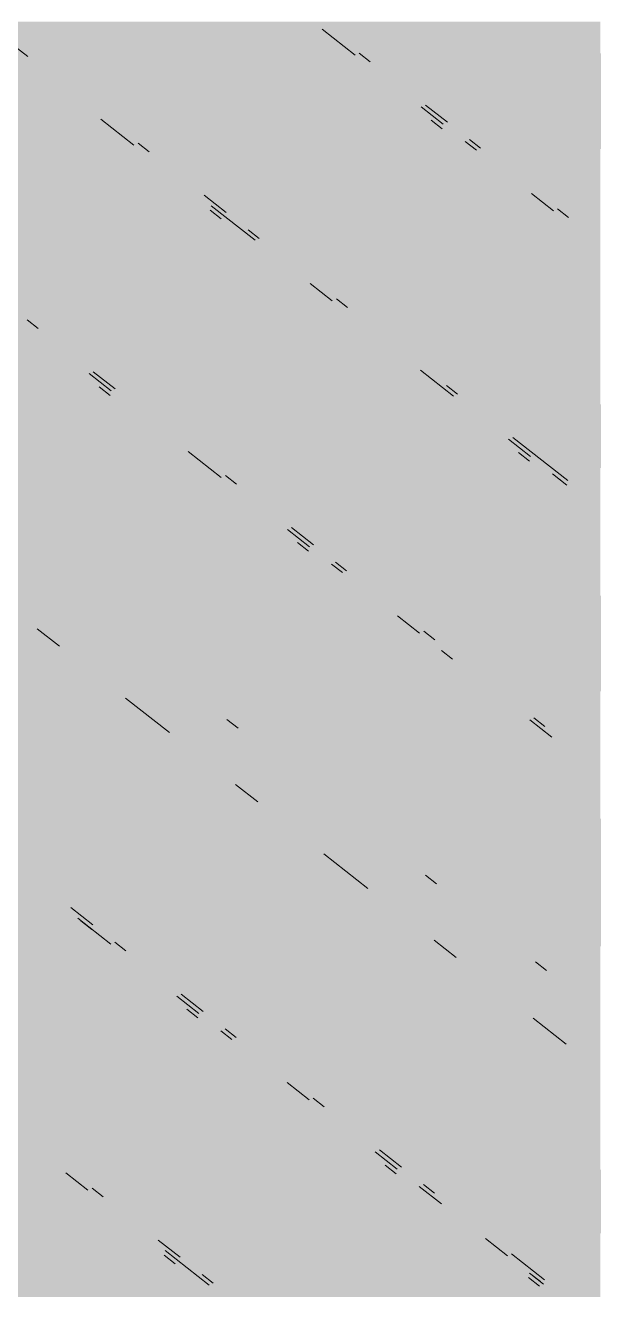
# Model space of a CAD drawing. Header units: millimetres. Extents: x 5 to 1315, y 5 to 292.
# Drawn here: x 1204.844 to 1206.563, y 84.463 to 88.291 of the extents above; entities that cross this region are included whole.
import ezdxf

# ---------------------------------------------------------------- set-up
doc = ezdxf.new("R2010")
doc.units = ezdxf.units.MM
doc.layers.add('EXISTING', color=7, linetype='Continuous')
doc.layers.add('IMAGES', color=7, linetype='Continuous')

# ---------------------------------------------------------------- blocks, each defined once
blk = doc.blocks.new('SHEET_03')
at = {"layer": 'EXISTING', "color": 250, "lineweight": 9}
for p, q in [((304.8519, 88.1961), (304.7852, 88.2484)), ((305.7417, 88.2794), (305.8417, 88.201)), ((305.8875, 88.1807), (305.8542, 88.2068)), ((306.0417, 88.044), (306.1083, 87.9917)), ((306.1208, 87.9976), (306.0541, 88.0499)), ((305.0727, 88.0072), (305.1727, 87.9287)), ((306.1053, 87.978), (306.0719, 88.0042)), ((306.175, 87.9394), (306.2083, 87.9132)), ((306.2208, 87.9191), (306.1875, 87.9452)), ((305.2185, 87.9084), (305.1852, 87.9345)), ((306.3749, 87.7824), (306.4416, 87.7301)), ((305.4518, 87.7253), (305.3851, 87.7776)), ((305.406, 87.7456), (305.5393, 87.6409)), ((305.4362, 87.7057), (305.4029, 87.7319)), ((306.4874, 87.7098), (306.4541, 87.736)), ((305.5517, 87.6468), (305.5184, 87.673)), ((305.7059, 87.5101), (305.7725, 87.4578)), ((305.8184, 87.4375), (305.785, 87.4637)), ((304.8827, 87.3745), (304.8494, 87.4007)), ((306.0392, 87.2485), (306.1391, 87.1701)), ((305.0369, 87.2378), (305.1035, 87.1855)), ((305.116, 87.1914), (305.0493, 87.2437)), ((305.1004, 87.1718), (305.0671, 87.198)), ((306.1516, 87.1759), (306.1183, 87.2021)), ((306.3058, 87.0393), (306.3724, 86.987)), ((306.4849, 86.9143), (306.3183, 87.0451)), ((305.3368, 87.0024), (305.4368, 86.9239)), ((306.3694, 86.9733), (306.336, 86.9994)), ((305.4826, 86.9036), (305.4493, 86.9298)), ((306.4391, 86.9346), (306.4724, 86.9085)), ((306.4818, 86.9007), (306.4485, 86.9268)), ((305.6367, 86.767), (305.7034, 86.7147)), ((305.7159, 86.7205), (305.6492, 86.7728)), ((305.7003, 86.701), (305.667, 86.7271)), ((305.77, 86.6623), (305.8034, 86.6362)), ((305.8159, 86.6421), (305.7825, 86.6682)), ((305.97, 86.5054), (306.0367, 86.4531)), ((304.8805, 86.4664), (304.9472, 86.4141)), ((306.0825, 86.4328), (306.0491, 86.4589)), ((306.1033, 86.4008), (306.1366, 86.3746)), ((305.1471, 86.2571), (305.2804, 86.1525)), ((305.4876, 86.1662), (305.4542, 86.1923)), ((306.3699, 86.1915), (306.4366, 86.1392)), ((306.4157, 86.1712), (306.3824, 86.1974)), ((305.4804, 85.9956), (305.547, 85.9432)), ((305.747, 85.7863), (305.8803, 85.6816)), ((306.0874, 85.6953), (306.0541, 85.7214)), ((305.0485, 85.5711), (304.9819, 85.6235)), ((305.0027, 85.5914), (305.1027, 85.513)), ((305.0455, 85.5575), (305.0122, 85.5836)), ((306.0803, 85.5247), (306.1469, 85.4724)), ((305.1485, 85.4927), (305.1152, 85.5188)), ((306.4207, 85.4337), (306.3874, 85.4599)), ((305.3027, 85.356), (305.3693, 85.3037)), ((305.3818, 85.3096), (305.3152, 85.3619)), ((305.3663, 85.29), (305.3329, 85.3162)), ((305.4818, 85.2311), (305.4485, 85.2572)), ((306.3802, 85.2893), (306.4802, 85.2108)), ((305.436, 85.2514), (305.4693, 85.2252)), ((305.6359, 85.0944), (305.7026, 85.0421)), ((305.7484, 85.0218), (305.7151, 85.048)), ((305.9025, 84.8851), (305.9692, 84.8328)), ((305.9817, 84.8387), (305.915, 84.891)), ((305.9661, 84.8191), (305.9328, 84.8453)), ((304.9669, 84.8221), (305.0336, 84.7698)), ((305.0794, 84.7495), (305.046, 84.7757)), ((306.0359, 84.7805), (306.1025, 84.7282)), ((306.0817, 84.7602), (306.0483, 84.7864)), ((305.3127, 84.5664), (305.246, 84.6187)), ((306.2358, 84.6236), (306.3025, 84.5712)), ((305.2971, 84.5469), (305.2638, 84.573)), ((305.2668, 84.5867), (305.4001, 84.4821)), ((306.4149, 84.4986), (306.315, 84.5771)), ((305.4126, 84.4879), (305.3793, 84.5141)), ((306.3994, 84.4791), (306.3661, 84.5052)), ((306.3691, 84.5189), (306.4024, 84.4928)), ((306.4119, 84.4849), (306.3785, 84.5111))]:
    blk.add_line(p, q, dxfattribs=at)
at = {"layer": 'IMAGES', "color": 7}
for points in [[(304.6564, 88.2057), (304.8491, 88.2057), (304.6564, 88.3021), (304.8491, 88.3021)], [(304.8491, 88.2057), (304.9455, 88.2057), (304.8491, 88.3021), (304.9455, 88.3021)], [(304.9455, 88.2057), (305.0418, 88.2057), (304.9455, 88.3021), (305.0418, 88.3021)], [(305.0418, 88.2057), (305.3309, 88.2057), (305.0418, 88.3021), (305.3309, 88.3021)], [(305.3309, 88.2057), (305.4273, 88.2057), (305.3309, 88.3021), (305.4273, 88.3021)], [(305.4273, 88.2057), (305.5236, 88.2057), (305.4273, 88.3021), (305.5236, 88.3021)], [(305.5236, 88.2057), (305.62, 88.2057), (305.5236, 88.3021), (305.62, 88.3021)], [(305.62, 88.2057), (305.7164, 88.2057), (305.62, 88.3021), (305.7164, 88.3021)], [(305.7164, 88.2057), (305.8127, 88.2057), (305.7164, 88.3021), (305.8127, 88.3021)], [(305.8127, 88.2057), (305.9091, 88.2057), (305.8127, 88.3021), (305.9091, 88.3021)], [(305.9091, 88.2057), (306.0055, 88.2057), (305.9091, 88.3021), (306.0055, 88.3021)], [(306.0055, 88.2057), (306.5836, 88.2057), (306.0055, 88.3021), (306.5836, 88.3021)], [(304.7527, 88.1093), (304.9455, 88.1093), (304.7527, 88.2057), (304.9455, 88.2057)], [(304.9455, 88.1093), (305.0418, 88.1093), (304.9455, 88.2057), (305.0418, 88.2057)], [(305.0418, 88.1093), (305.1382, 88.1093), (305.0418, 88.2057), (305.1382, 88.2057)], [(305.1382, 88.1093), (305.4273, 88.1093), (305.1382, 88.2057), (305.4273, 88.2057)], [(305.4273, 88.1093), (305.5236, 88.1093), (305.4273, 88.2057), (305.5236, 88.2057)], [(305.5236, 88.1093), (305.62, 88.1093), (305.5236, 88.2057), (305.62, 88.2057)], [(305.62, 88.1093), (305.7164, 88.1093), (305.62, 88.2057), (305.7164, 88.2057)], [(305.7164, 88.1093), (305.8127, 88.1093), (305.7164, 88.2057), (305.8127, 88.2057)], [(305.8127, 88.1093), (305.9091, 88.1093), (305.8127, 88.2057), (305.9091, 88.2057)], [(305.9091, 88.1093), (306.0055, 88.1093), (305.9091, 88.2057), (306.0055, 88.2057)], [(306.0055, 88.1093), (306.1018, 88.1093), (306.0055, 88.2057), (306.1018, 88.2057)], [(306.1018, 88.1093), (306.1982, 88.1093), (306.1018, 88.2057), (306.1982, 88.2057)], [(306.1982, 88.1093), (306.68, 88.1093), (306.1982, 88.2057), (306.68, 88.2057)], [(304.7527, 88.0129), (304.8491, 88.0129), (304.7527, 88.1093), (304.8491, 88.1093)], [(304.8491, 88.0129), (304.9455, 88.0129), (304.8491, 88.1093), (304.9455, 88.1093)], [(304.9455, 88.0129), (305.0418, 88.0129), (304.9455, 88.1093), (305.0418, 88.1093)], [(305.0418, 88.0129), (305.1382, 88.0129), (305.0418, 88.1093), (305.1382, 88.1093)], [(305.1382, 88.0129), (305.2345, 88.0129), (305.1382, 88.1093), (305.2345, 88.1093)], [(305.2345, 88.0129), (305.5236, 88.0129), (305.2345, 88.1093), (305.5236, 88.1093)], [(305.5236, 88.0129), (305.62, 88.0129), (305.5236, 88.1093), (305.62, 88.1093)], [(305.62, 88.0129), (305.7164, 88.0129), (305.62, 88.1093), (305.7164, 88.1093)], [(305.7164, 88.0129), (305.9091, 88.0129), (305.7164, 88.1093), (305.9091, 88.1093)], [(305.9091, 87.9165), (306.0055, 87.9165), (305.9091, 88.1093), (306.0055, 88.1093)], [(306.0055, 88.0129), (306.1018, 88.0129), (306.0055, 88.1093), (306.1018, 88.1093)], [(306.1018, 88.0129), (306.1982, 88.0129), (306.1018, 88.1093), (306.1982, 88.1093)], [(306.1982, 88.0129), (306.2945, 88.0129), (306.1982, 88.1093), (306.2945, 88.1093)], [(306.2945, 88.0129), (306.7764, 88.0129), (306.2945, 88.1093), (306.7764, 88.1093)], [(304.3673, 87.9165), (304.9455, 87.9165), (304.3673, 88.0129), (304.9455, 88.0129)], [(304.9455, 87.9165), (305.0418, 87.9165), (304.9455, 88.0129), (305.0418, 88.0129)], [(305.0418, 87.9165), (305.2345, 87.9165), (305.0418, 88.0129), (305.2345, 88.0129)], [(305.2345, 87.9165), (305.3309, 87.9165), (305.2345, 88.0129), (305.3309, 88.0129)], [(305.3309, 87.9165), (305.62, 87.9165), (305.3309, 88.0129), (305.62, 88.0129)], [(305.62, 87.9165), (305.8127, 87.9165), (305.62, 88.0129), (305.8127, 88.0129)], [(305.8127, 87.9165), (305.9091, 87.9165), (305.8127, 88.0129), (305.9091, 88.0129)], [(306.0055, 87.9165), (306.1018, 87.9165), (306.0055, 88.0129), (306.1018, 88.0129)], [(306.1018, 87.9165), (306.1982, 87.9165), (306.1018, 88.0129), (306.1982, 88.0129)], [(306.1982, 87.9165), (306.2945, 87.9165), (306.1982, 88.0129), (306.2945, 88.0129)], [(306.2945, 87.9165), (306.3909, 87.9165), (306.2945, 88.0129), (306.3909, 88.0129)], [(306.3909, 87.9165), (306.4873, 87.9165), (306.3909, 88.0129), (306.4873, 88.0129)], [(306.4873, 87.9165), (306.8727, 87.9165), (306.4873, 88.0129), (306.8727, 88.0129)], [(304.4636, 87.8201), (304.9455, 87.8201), (304.4636, 87.9165), (304.9455, 87.9165)], [(304.9455, 87.8201), (305.0418, 87.8201), (304.9455, 87.9165), (305.0418, 87.9165)], [(305.0418, 87.8201), (305.1382, 87.8201), (305.0418, 87.9165), (305.1382, 87.9165)], [(305.1382, 87.8201), (305.3309, 87.8201), (305.1382, 87.9165), (305.3309, 87.9165)], [(305.3309, 87.8201), (305.4273, 87.8201), (305.3309, 87.9165), (305.4273, 87.9165)], [(305.4273, 87.8201), (305.5236, 87.8201), (305.4273, 87.9165), (305.5236, 87.9165)], [(305.5236, 87.8201), (305.8127, 87.8201), (305.5236, 87.9165), (305.8127, 87.9165)], [(305.8127, 87.8201), (305.9091, 87.8201), (305.8127, 87.9165), (305.9091, 87.9165)], [(305.9091, 87.8201), (306.0055, 87.8201), (305.9091, 87.9165), (306.0055, 87.9165)], [(306.0055, 87.8201), (306.1018, 87.8201), (306.0055, 87.9165), (306.1018, 87.9165)], [(306.1018, 87.8201), (306.1982, 87.8201), (306.1018, 87.9165), (306.1982, 87.9165)], [(306.1982, 87.8201), (306.2945, 87.8201), (306.1982, 87.9165), (306.2945, 87.9165)], [(306.2945, 87.8201), (306.3909, 87.8201), (306.2945, 87.9165), (306.3909, 87.9165)], [(306.3909, 87.8201), (306.4873, 87.8201), (306.3909, 87.9165), (306.4873, 87.9165)], [(306.4873, 87.8201), (306.5836, 87.8201), (306.4873, 87.9165), (306.5836, 87.9165)], [(304.6564, 87.7237), (305.1382, 87.7237), (304.6564, 87.8201), (305.1382, 87.8201)], [(305.1382, 87.7237), (305.2345, 87.7237), (305.1382, 87.8201), (305.2345, 87.8201)], [(305.2345, 87.7237), (305.3309, 87.7237), (305.2345, 87.8201), (305.3309, 87.8201)], [(305.3309, 87.7237), (305.4273, 87.7237), (305.3309, 87.8201), (305.4273, 87.8201)], [(305.4273, 87.7237), (305.5236, 87.7237), (305.4273, 87.8201), (305.5236, 87.8201)], [(305.5236, 87.7237), (305.62, 87.7237), (305.5236, 87.8201), (305.62, 87.8201)], [(305.62, 87.7237), (305.9091, 87.7237), (305.62, 87.8201), (305.9091, 87.8201)], [(305.9091, 87.7237), (306.0055, 87.7237), (305.9091, 87.8201), (306.0055, 87.8201)], [(306.0055, 87.7237), (306.1018, 87.7237), (306.0055, 87.8201), (306.1018, 87.8201)], [(306.1018, 87.7237), (306.1982, 87.7237), (306.1018, 87.8201), (306.1982, 87.8201)], [(306.1982, 87.7237), (306.2945, 87.7237), (306.1982, 87.8201), (306.2945, 87.8201)], [(306.2945, 87.6273), (306.3909, 87.6273), (306.2945, 87.8201), (306.3909, 87.8201)], [(306.3909, 87.7237), (306.4873, 87.7237), (306.3909, 87.8201), (306.4873, 87.8201)], [(306.4873, 87.7237), (306.5836, 87.7237), (306.4873, 87.8201), (306.5836, 87.8201)], [(304.6564, 87.6273), (305.2345, 87.6273), (304.6564, 87.7237), (305.2345, 87.7237)], [(305.2345, 87.6273), (305.3309, 87.6273), (305.2345, 87.7237), (305.3309, 87.7237)], [(305.3309, 87.6273), (305.4273, 87.6273), (305.3309, 87.7237), (305.4273, 87.7237)], [(305.4273, 87.6273), (305.62, 87.6273), (305.4273, 87.7237), (305.62, 87.7237)], [(305.62, 87.6273), (305.7164, 87.6273), (305.62, 87.7237), (305.7164, 87.7237)], [(305.7164, 87.6273), (306.0055, 87.6273), (305.7164, 87.7237), (306.0055, 87.7237)], [(306.0055, 87.6273), (306.1982, 87.6273), (306.0055, 87.7237), (306.1982, 87.7237)], [(306.1982, 87.6273), (306.2945, 87.6273), (306.1982, 87.7237), (306.2945, 87.7237)], [(306.3909, 87.6273), (306.4873, 87.6273), (306.3909, 87.7237), (306.4873, 87.7237)], [(306.4873, 87.6273), (306.5836, 87.6273), (306.4873, 87.7237), (306.5836, 87.7237)], [(304.7527, 87.5309), (304.8491, 87.5309), (304.7527, 87.6273), (304.8491, 87.6273)], [(304.8491, 87.5309), (305.3309, 87.5309), (304.8491, 87.6273), (305.3309, 87.6273)], [(305.3309, 87.5309), (305.4273, 87.5309), (305.3309, 87.6273), (305.4273, 87.6273)], [(305.4273, 87.5309), (305.5236, 87.5309), (305.4273, 87.6273), (305.5236, 87.6273)], [(305.5236, 87.5309), (305.62, 87.5309), (305.5236, 87.6273), (305.62, 87.6273)], [(305.62, 87.4345), (305.7164, 87.4345), (305.62, 87.6273), (305.7164, 87.6273)], [(305.7164, 87.5309), (305.8127, 87.5309), (305.7164, 87.6273), (305.8127, 87.6273)], [(305.8127, 87.5309), (305.9091, 87.5309), (305.8127, 87.6273), (305.9091, 87.6273)], [(305.9091, 87.5309), (306.1982, 87.5309), (305.9091, 87.6273), (306.1982, 87.6273)], [(306.1982, 87.5309), (306.2945, 87.5309), (306.1982, 87.6273), (306.2945, 87.6273)], [(306.2945, 87.5309), (306.3909, 87.5309), (306.2945, 87.6273), (306.3909, 87.6273)], [(306.3909, 87.5309), (306.5836, 87.5309), (306.3909, 87.6273), (306.5836, 87.6273)], [(304.7527, 87.4345), (304.8491, 87.4345), (304.7527, 87.5309), (304.8491, 87.5309)], [(304.8491, 87.4345), (305.4273, 87.4345), (304.8491, 87.5309), (305.4273, 87.5309)], [(305.4273, 87.4345), (305.5236, 87.4345), (305.4273, 87.5309), (305.5236, 87.5309)], [(305.5236, 87.4345), (305.62, 87.4345), (305.5236, 87.5309), (305.62, 87.5309)], [(305.7164, 87.4345), (305.8127, 87.4345), (305.7164, 87.5309), (305.8127, 87.5309)], [(305.8127, 87.4345), (305.9091, 87.4345), (305.8127, 87.5309), (305.9091, 87.5309)], [(305.9091, 87.4345), (306.0055, 87.4345), (305.9091, 87.5309), (306.0055, 87.5309)], [(306.0055, 87.4345), (306.2945, 87.4345), (306.0055, 87.5309), (306.2945, 87.5309)], [(306.2945, 87.4345), (306.4873, 87.4345), (306.2945, 87.5309), (306.4873, 87.5309)], [(306.4873, 87.4345), (306.5836, 87.4345), (306.4873, 87.5309), (306.5836, 87.5309)], [(304.7527, 87.3381), (304.9455, 87.3381), (304.7527, 87.4345), (304.9455, 87.4345)], [(304.9455, 87.3381), (305.0418, 87.3381), (304.9455, 87.4345), (305.0418, 87.4345)], [(305.0418, 87.3381), (305.62, 87.3381), (305.0418, 87.4345), (305.62, 87.4345)], [(305.62, 87.3381), (305.7164, 87.3381), (305.62, 87.4345), (305.7164, 87.4345)], [(305.7164, 87.3381), (305.8127, 87.3381), (305.7164, 87.4345), (305.8127, 87.4345)], [(305.8127, 87.3381), (305.9091, 87.3381), (305.8127, 87.4345), (305.9091, 87.4345)], [(305.9091, 87.3381), (306.0055, 87.3381), (305.9091, 87.4345), (306.0055, 87.4345)], [(306.0055, 87.3381), (306.1018, 87.3381), (306.0055, 87.4345), (306.1018, 87.4345)], [(306.1018, 87.3381), (306.3909, 87.3381), (306.1018, 87.4345), (306.3909, 87.4345)], [(306.3909, 87.3381), (306.4873, 87.3381), (306.3909, 87.4345), (306.4873, 87.4345)], [(306.4873, 87.3381), (306.5836, 87.3381), (306.4873, 87.4345), (306.5836, 87.4345)], [(304.2709, 87.2417), (304.8491, 87.2417), (304.2709, 87.3381), (304.8491, 87.3381)], [(304.8491, 87.2417), (304.9455, 87.2417), (304.8491, 87.3381), (304.9455, 87.3381)], [(304.9455, 87.2417), (305.1382, 87.2417), (304.9455, 87.3381), (305.1382, 87.3381)], [(305.1382, 87.2417), (305.2345, 87.2417), (305.1382, 87.3381), (305.2345, 87.3381)], [(305.2345, 87.2417), (305.7164, 87.2417), (305.2345, 87.3381), (305.7164, 87.3381)], [(305.7164, 87.2417), (305.8127, 87.2417), (305.7164, 87.3381), (305.8127, 87.3381)], [(305.8127, 87.2417), (305.9091, 87.2417), (305.8127, 87.3381), (305.9091, 87.3381)], [(305.9091, 87.2417), (306.0055, 87.2417), (305.9091, 87.3381), (306.0055, 87.3381)], [(306.0055, 87.2417), (306.1018, 87.2417), (306.0055, 87.3381), (306.1018, 87.3381)], [(306.1018, 87.2417), (306.1982, 87.2417), (306.1018, 87.3381), (306.1982, 87.3381)], [(306.1982, 87.2417), (306.4873, 87.2417), (306.1982, 87.3381), (306.4873, 87.3381)], [(306.4873, 87.2417), (306.5836, 87.2417), (306.4873, 87.3381), (306.5836, 87.3381)], [(304.4636, 87.1453), (304.8491, 87.1453), (304.4636, 87.2417), (304.8491, 87.2417)], [(304.8491, 87.1453), (304.9455, 87.1453), (304.8491, 87.2417), (304.9455, 87.2417)], [(304.9455, 87.1453), (305.0418, 87.1453), (304.9455, 87.2417), (305.0418, 87.2417)], [(305.0418, 87.1453), (305.1382, 87.1453), (305.0418, 87.2417), (305.1382, 87.2417)], [(305.1382, 87.0489), (305.2345, 87.0489), (305.1382, 87.2417), (305.2345, 87.2417)], [(305.2345, 87.1453), (305.3309, 87.1453), (305.2345, 87.2417), (305.3309, 87.2417)], [(305.3309, 87.1453), (305.4273, 87.1453), (305.3309, 87.2417), (305.4273, 87.2417)], [(305.4273, 87.1453), (305.9091, 87.1453), (305.4273, 87.2417), (305.9091, 87.2417)], [(305.9091, 87.1453), (306.0055, 87.1453), (305.9091, 87.2417), (306.0055, 87.2417)], [(306.0055, 87.1453), (306.1982, 87.1453), (306.0055, 87.2417), (306.1982, 87.2417)], [(306.1982, 87.1453), (306.2945, 87.1453), (306.1982, 87.2417), (306.2945, 87.2417)], [(306.2945, 87.1453), (306.3909, 87.1453), (306.2945, 87.2417), (306.3909, 87.2417)], [(306.3909, 87.1453), (306.5836, 87.1453), (306.3909, 87.2417), (306.5836, 87.2417)], [(304.56, 87.0489), (304.9455, 87.0489), (304.56, 87.1453), (304.9455, 87.1453)], [(304.9455, 87.0489), (305.1382, 87.0489), (304.9455, 87.1453), (305.1382, 87.1453)], [(305.2345, 87.0489), (305.3309, 87.0489), (305.2345, 87.1453), (305.3309, 87.1453)], [(305.3309, 87.0489), (305.4273, 87.0489), (305.3309, 87.1453), (305.4273, 87.1453)], [(305.4273, 87.0489), (305.5236, 87.0489), (305.4273, 87.1453), (305.5236, 87.1453)], [(305.5236, 87.0489), (306.1018, 87.0489), (305.5236, 87.1453), (306.1018, 87.1453)], [(306.1018, 87.0489), (306.1982, 87.0489), (306.1018, 87.1453), (306.1982, 87.1453)], [(306.1982, 87.0489), (306.2945, 87.0489), (306.1982, 87.1453), (306.2945, 87.1453)], [(306.2945, 87.0489), (306.3909, 87.0489), (306.2945, 87.1453), (306.3909, 87.1453)], [(306.3909, 87.0489), (306.8727, 87.0489), (306.3909, 87.1453), (306.8727, 87.1453)], [(304.6564, 86.9525), (305.1382, 86.9525), (304.6564, 87.0489), (305.1382, 87.0489)], [(305.1382, 86.9525), (305.2345, 86.9525), (305.1382, 87.0489), (305.2345, 87.0489)], [(305.2345, 86.9525), (305.3309, 86.9525), (305.2345, 87.0489), (305.3309, 87.0489)], [(305.3309, 86.9525), (305.4273, 86.9525), (305.3309, 87.0489), (305.4273, 87.0489)], [(305.4273, 86.9525), (305.5236, 86.9525), (305.4273, 87.0489), (305.5236, 87.0489)], [(305.5236, 86.9525), (305.62, 86.9525), (305.5236, 87.0489), (305.62, 87.0489)], [(305.62, 86.9525), (306.1018, 86.9525), (305.62, 87.0489), (306.1018, 87.0489)], [(306.1018, 86.9525), (306.1982, 86.9525), (306.1018, 87.0489), (306.1982, 87.0489)], [(306.1982, 86.9525), (306.2945, 86.9525), (306.1982, 87.0489), (306.2945, 87.0489)], [(306.2945, 86.9525), (306.4873, 86.9525), (306.2945, 87.0489), (306.4873, 87.0489)], [(306.4873, 86.9525), (306.68, 86.9525), (306.4873, 87.0489), (306.68, 87.0489)], [(304.7527, 86.8561), (304.8491, 86.8561), (304.7527, 86.9525), (304.8491, 86.9525)], [(304.8491, 86.8561), (305.2345, 86.8561), (304.8491, 86.9525), (305.2345, 86.9525)], [(305.2345, 86.8561), (305.3309, 86.8561), (305.2345, 86.9525), (305.3309, 86.9525)], [(305.3309, 86.8561), (305.5236, 86.8561), (305.3309, 86.9525), (305.5236, 86.9525)], [(305.5236, 86.8561), (305.62, 86.8561), (305.5236, 86.9525), (305.62, 86.9525)], [(305.62, 86.8561), (305.7164, 86.8561), (305.62, 86.9525), (305.7164, 86.9525)], [(305.7164, 86.8561), (305.8127, 86.8561), (305.7164, 86.9525), (305.8127, 86.9525)], [(305.8127, 86.8561), (306.1982, 86.8561), (305.8127, 86.9525), (306.1982, 86.9525)], [(306.1982, 86.8561), (306.2945, 86.8561), (306.1982, 86.9525), (306.2945, 86.9525)], [(306.2945, 86.8561), (306.3909, 86.8561), (306.2945, 86.9525), (306.3909, 86.9525)], [(306.3909, 86.8561), (306.4873, 86.8561), (306.3909, 86.9525), (306.4873, 86.9525)], [(306.4873, 86.8561), (306.5836, 86.8561), (306.4873, 86.9525), (306.5836, 86.9525)], [(304.7527, 86.7597), (304.8491, 86.7597), (304.7527, 86.8561), (304.8491, 86.8561)], [(304.8491, 86.7597), (304.9455, 86.7597), (304.8491, 86.8561), (304.9455, 86.8561)], [(304.9455, 86.7597), (305.3309, 86.7597), (304.9455, 86.8561), (305.3309, 86.8561)], [(305.3309, 86.7597), (305.4273, 86.7597), (305.3309, 86.8561), (305.4273, 86.8561)], [(305.4273, 86.6633), (305.5236, 86.6633), (305.4273, 86.8561), (305.5236, 86.8561)], [(305.5236, 86.7597), (305.62, 86.7597), (305.5236, 86.8561), (305.62, 86.8561)], [(305.62, 86.7597), (305.7164, 86.7597), (305.62, 86.8561), (305.7164, 86.8561)], [(305.7164, 86.7597), (305.8127, 86.7597), (305.7164, 86.8561), (305.8127, 86.8561)], [(305.8127, 86.7597), (305.9091, 86.7597), (305.8127, 86.8561), (305.9091, 86.8561)], [(305.9091, 86.7597), (306.3909, 86.7597), (305.9091, 86.8561), (306.3909, 86.8561)], [(306.3909, 86.7597), (306.4873, 86.7597), (306.3909, 86.8561), (306.4873, 86.8561)], [(306.4873, 86.7597), (306.5836, 86.7597), (306.4873, 86.8561), (306.5836, 86.8561)], [(304.7527, 86.6633), (304.8491, 86.6633), (304.7527, 86.7597), (304.8491, 86.7597)], [(304.8491, 86.6633), (305.0418, 86.6633), (304.8491, 86.7597), (305.0418, 86.7597)], [(305.0418, 86.6633), (305.4273, 86.6633), (305.0418, 86.7597), (305.4273, 86.7597)], [(305.5236, 86.6633), (305.62, 86.6633), (305.5236, 86.7597), (305.62, 86.7597)], [(305.62, 86.6633), (305.7164, 86.6633), (305.62, 86.7597), (305.7164, 86.7597)], [(305.7164, 86.6633), (305.8127, 86.6633), (305.7164, 86.7597), (305.8127, 86.7597)], [(305.8127, 86.6633), (305.9091, 86.6633), (305.8127, 86.7597), (305.9091, 86.7597)], [(305.9091, 86.6633), (306.0055, 86.6633), (305.9091, 86.7597), (306.0055, 86.7597)], [(306.0055, 86.6633), (306.4873, 86.6633), (306.0055, 86.7597), (306.4873, 86.7597)], [(306.4873, 86.6633), (306.5836, 86.6633), (306.4873, 86.7597), (306.5836, 86.7597)], [(304.7527, 86.5669), (304.8491, 86.5669), (304.7527, 86.6633), (304.8491, 86.6633)], [(304.8491, 86.5669), (304.9455, 86.5669), (304.8491, 86.6633), (304.9455, 86.6633)], [(304.9455, 86.5669), (305.0418, 86.5669), (304.9455, 86.6633), (305.0418, 86.6633)], [(305.0418, 86.5669), (305.1382, 86.5669), (305.0418, 86.6633), (305.1382, 86.6633)], [(305.1382, 86.5669), (305.5236, 86.5669), (305.1382, 86.6633), (305.5236, 86.6633)], [(305.5236, 86.5669), (305.7164, 86.5669), (305.5236, 86.6633), (305.7164, 86.6633)], [(305.7164, 86.5669), (305.8127, 86.5669), (305.7164, 86.6633), (305.8127, 86.6633)], [(305.8127, 86.4705), (306.0055, 86.4705), (305.8127, 86.6633), (306.0055, 86.6633)], [(306.0055, 86.5669), (306.1018, 86.5669), (306.0055, 86.6633), (306.1018, 86.6633)], [(306.1018, 86.5669), (306.5836, 86.5669), (306.1018, 86.6633), (306.5836, 86.6633)], [(304.7527, 86.4705), (304.8491, 86.4705), (304.7527, 86.5669), (304.8491, 86.5669)], [(304.8491, 86.4705), (305.0418, 86.4705), (304.8491, 86.5669), (305.0418, 86.5669)], [(305.0418, 86.4705), (305.1382, 86.4705), (305.0418, 86.5669), (305.1382, 86.5669)], [(305.1382, 86.4705), (305.3309, 86.4705), (305.1382, 86.5669), (305.3309, 86.5669)], [(305.3309, 86.4705), (305.7164, 86.4705), (305.3309, 86.5669), (305.7164, 86.5669)], [(305.7164, 86.4705), (305.8127, 86.4705), (305.7164, 86.5669), (305.8127, 86.5669)], [(306.0055, 86.4705), (306.1018, 86.4705), (306.0055, 86.5669), (306.1018, 86.5669)], [(306.1018, 86.4705), (306.1982, 86.4705), (306.1018, 86.5669), (306.1982, 86.5669)], [(306.1982, 86.4705), (306.68, 86.4705), (306.1982, 86.5669), (306.68, 86.5669)], [(304.7527, 86.3741), (304.8491, 86.3741), (304.7527, 86.4705), (304.8491, 86.4705)], [(304.8491, 86.3741), (304.9455, 86.3741), (304.8491, 86.4705), (304.9455, 86.4705)], [(304.9455, 86.3741), (305.0418, 86.3741), (304.9455, 86.4705), (305.0418, 86.4705)], [(305.0418, 86.3741), (305.1382, 86.3741), (305.0418, 86.4705), (305.1382, 86.4705)], [(305.1382, 86.3741), (305.2345, 86.3741), (305.1382, 86.4705), (305.2345, 86.4705)], [(305.2345, 86.3741), (305.3309, 86.3741), (305.2345, 86.4705), (305.3309, 86.4705)], [(305.3309, 86.3741), (305.4273, 86.3741), (305.3309, 86.4705), (305.4273, 86.4705)], [(305.4273, 86.3741), (305.8127, 86.3741), (305.4273, 86.4705), (305.8127, 86.4705)], [(305.8127, 86.3741), (306.0055, 86.3741), (305.8127, 86.4705), (306.0055, 86.4705)], [(306.0055, 86.3741), (306.1982, 86.3741), (306.0055, 86.4705), (306.1982, 86.4705)], [(306.1982, 86.3741), (306.2945, 86.3741), (306.1982, 86.4705), (306.2945, 86.4705)], [(306.2945, 86.3741), (306.3909, 86.3741), (306.2945, 86.4705), (306.3909, 86.4705)], [(306.3909, 86.3741), (306.8727, 86.3741), (306.3909, 86.4705), (306.8727, 86.4705)], [(304.7527, 86.2777), (304.8491, 86.2777), (304.7527, 86.3741), (304.8491, 86.3741)], [(304.8491, 86.2777), (304.9455, 86.2777), (304.8491, 86.3741), (304.9455, 86.3741)], [(304.9455, 86.2777), (305.0418, 86.2777), (304.9455, 86.3741), (305.0418, 86.3741)], [(305.0418, 86.2777), (305.1382, 86.2777), (305.0418, 86.3741), (305.1382, 86.3741)], [(305.1382, 86.2777), (305.2345, 86.2777), (305.1382, 86.3741), (305.2345, 86.3741)], [(305.2345, 86.2777), (305.3309, 86.2777), (305.2345, 86.3741), (305.3309, 86.3741)], [(305.3309, 86.2777), (305.4273, 86.2777), (305.3309, 86.3741), (305.4273, 86.3741)], [(305.4273, 86.2777), (305.5236, 86.2777), (305.4273, 86.3741), (305.5236, 86.3741)], [(305.5236, 86.2777), (305.9091, 86.2777), (305.5236, 86.3741), (305.9091, 86.3741)], [(305.9091, 86.2777), (306.0055, 86.2777), (305.9091, 86.3741), (306.0055, 86.3741)], [(306.0055, 86.2777), (306.1018, 86.2777), (306.0055, 86.3741), (306.1018, 86.3741)], [(306.1018, 86.2777), (306.2945, 86.2777), (306.1018, 86.3741), (306.2945, 86.3741)], [(306.2945, 86.2777), (306.3909, 86.2777), (306.2945, 86.3741), (306.3909, 86.3741)], [(306.3909, 86.2777), (306.4873, 86.2777), (306.3909, 86.3741), (306.4873, 86.3741)], [(306.4873, 86.2777), (306.9691, 86.2777), (306.4873, 86.3741), (306.9691, 86.3741)], [(304.4636, 86.1813), (304.9455, 86.1813), (304.4636, 86.2777), (304.9455, 86.2777)], [(304.9455, 86.1813), (305.0418, 86.1813), (304.9455, 86.2777), (305.0418, 86.2777)], [(305.0418, 86.1813), (305.1382, 86.1813), (305.0418, 86.2777), (305.1382, 86.2777)], [(305.1382, 86.1813), (305.2345, 86.1813), (305.1382, 86.2777), (305.2345, 86.2777)], [(305.2345, 86.1813), (305.3309, 86.1813), (305.2345, 86.2777), (305.3309, 86.2777)], [(305.3309, 86.0849), (305.4273, 86.0849), (305.3309, 86.2777), (305.4273, 86.2777)], [(305.4273, 86.1813), (305.5236, 86.1813), (305.4273, 86.2777), (305.5236, 86.2777)], [(305.5236, 86.1813), (305.62, 86.1813), (305.5236, 86.2777), (305.62, 86.2777)], [(305.62, 86.1813), (306.1018, 86.1813), (305.62, 86.2777), (306.1018, 86.2777)], [(306.1018, 86.1813), (306.1982, 86.1813), (306.1018, 86.2777), (306.1982, 86.2777)], [(306.1982, 86.1813), (306.2945, 86.1813), (306.1982, 86.2777), (306.2945, 86.2777)], [(306.2945, 86.1813), (306.3909, 86.1813), (306.2945, 86.2777), (306.3909, 86.2777)], [(306.3909, 86.1813), (306.4873, 86.1813), (306.3909, 86.2777), (306.4873, 86.2777)], [(306.4873, 86.1813), (306.5836, 86.1813), (306.4873, 86.2777), (306.5836, 86.2777)], [(304.56, 86.0849), (305.0418, 86.0849), (304.56, 86.1813), (305.0418, 86.1813)], [(305.0418, 86.0849), (305.1382, 86.0849), (305.0418, 86.1813), (305.1382, 86.1813)], [(305.1382, 86.0849), (305.2345, 86.0849), (305.1382, 86.1813), (305.2345, 86.1813)], [(305.2345, 86.0849), (305.3309, 86.0849), (305.2345, 86.1813), (305.3309, 86.1813)], [(305.4273, 86.0849), (305.62, 86.0849), (305.4273, 86.1813), (305.62, 86.1813)], [(305.62, 86.0849), (305.7164, 86.0849), (305.62, 86.1813), (305.7164, 86.1813)], [(305.7164, 86.0849), (306.1982, 86.0849), (305.7164, 86.1813), (306.1982, 86.1813)], [(306.1982, 86.0849), (306.2945, 86.0849), (306.1982, 86.1813), (306.2945, 86.1813)], [(306.2945, 86.0849), (306.3909, 86.0849), (306.2945, 86.1813), (306.3909, 86.1813)], [(306.3909, 86.0849), (306.4873, 86.0849), (306.3909, 86.1813), (306.4873, 86.1813)], [(306.4873, 86.0849), (306.5836, 86.0849), (306.4873, 86.1813), (306.5836, 86.1813)], [(304.6564, 85.9885), (305.1382, 85.9885), (304.6564, 86.0849), (305.1382, 86.0849)], [(305.1382, 85.9885), (305.2345, 85.9885), (305.1382, 86.0849), (305.2345, 86.0849)], [(305.2345, 85.9885), (305.3309, 85.9885), (305.2345, 86.0849), (305.3309, 86.0849)], [(305.3309, 85.9885), (305.4273, 85.9885), (305.3309, 86.0849), (305.4273, 86.0849)], [(305.4273, 85.9885), (305.7164, 85.9885), (305.4273, 86.0849), (305.7164, 86.0849)], [(305.7164, 85.9885), (305.9091, 85.9885), (305.7164, 86.0849), (305.9091, 86.0849)], [(305.9091, 85.9885), (306.3909, 85.9885), (305.9091, 86.0849), (306.3909, 86.0849)], [(306.3909, 85.9885), (306.4873, 85.9885), (306.3909, 86.0849), (306.4873, 86.0849)], [(306.4873, 85.9885), (306.5836, 85.9885), (306.4873, 86.0849), (306.5836, 86.0849)], [(304.7527, 85.8921), (304.8491, 85.8921), (304.7527, 85.9885), (304.8491, 85.9885)], [(304.8491, 85.8921), (305.2345, 85.8921), (304.8491, 85.9885), (305.2345, 85.9885)], [(305.2345, 85.8921), (305.3309, 85.8921), (305.2345, 85.9885), (305.3309, 85.9885)], [(305.3309, 85.8921), (305.4273, 85.8921), (305.3309, 85.9885), (305.4273, 85.9885)], [(305.4273, 85.8921), (305.5236, 85.8921), (305.4273, 85.9885), (305.5236, 85.9885)], [(305.5236, 85.8921), (305.62, 85.8921), (305.5236, 85.9885), (305.62, 85.9885)], [(305.62, 85.8921), (305.7164, 85.8921), (305.62, 85.9885), (305.7164, 85.9885)], [(305.7164, 85.8921), (305.9091, 85.8921), (305.7164, 85.9885), (305.9091, 85.9885)], [(305.9091, 85.8921), (306.0055, 85.8921), (305.9091, 85.9885), (306.0055, 85.9885)], [(306.0055, 85.8921), (306.4873, 85.8921), (306.0055, 85.9885), (306.4873, 85.9885)], [(306.4873, 85.8921), (306.5836, 85.8921), (306.4873, 85.9885), (306.5836, 85.9885)], [(304.7527, 85.7957), (304.8491, 85.7957), (304.7527, 85.8921), (304.8491, 85.8921)], [(304.8491, 85.7957), (304.9455, 85.7957), (304.8491, 85.8921), (304.9455, 85.8921)], [(304.9455, 85.7957), (305.4273, 85.7957), (304.9455, 85.8921), (305.4273, 85.8921)], [(305.4273, 85.7957), (305.5236, 85.7957), (305.4273, 85.8921), (305.5236, 85.8921)], [(305.5236, 85.7957), (305.62, 85.7957), (305.5236, 85.8921), (305.62, 85.8921)], [(305.62, 85.7957), (305.7164, 85.7957), (305.62, 85.8921), (305.7164, 85.8921)], [(305.7164, 85.7957), (305.8127, 85.7957), (305.7164, 85.8921), (305.8127, 85.8921)], [(305.8127, 85.7957), (305.9091, 85.7957), (305.8127, 85.8921), (305.9091, 85.8921)], [(305.9091, 85.7957), (306.0055, 85.7957), (305.9091, 85.8921), (306.0055, 85.8921)], [(306.0055, 85.7957), (306.1018, 85.7957), (306.0055, 85.8921), (306.1018, 85.8921)], [(306.1018, 85.7957), (306.68, 85.7957), (306.1018, 85.8921), (306.68, 85.8921)], [(304.7527, 85.6993), (304.8491, 85.6993), (304.7527, 85.7957), (304.8491, 85.7957)], [(304.8491, 85.6993), (304.9455, 85.6993), (304.8491, 85.7957), (304.9455, 85.7957)], [(304.9455, 85.6993), (305.0418, 85.6993), (304.9455, 85.7957), (305.0418, 85.7957)], [(305.0418, 85.6993), (305.1382, 85.6993), (305.0418, 85.7957), (305.1382, 85.7957)], [(305.1382, 85.6993), (305.5236, 85.6993), (305.1382, 85.7957), (305.5236, 85.7957)], [(305.5236, 85.6993), (305.62, 85.6993), (305.5236, 85.7957), (305.62, 85.7957)], [(305.62, 85.6993), (305.7164, 85.6993), (305.62, 85.7957), (305.7164, 85.7957)], [(305.7164, 85.6993), (305.8127, 85.6993), (305.7164, 85.7957), (305.8127, 85.7957)], [(305.8127, 85.6993), (305.9091, 85.6993), (305.8127, 85.7957), (305.9091, 85.7957)], [(305.9091, 85.6993), (306.0055, 85.6993), (305.9091, 85.7957), (306.0055, 85.7957)], [(306.0055, 85.6993), (306.1018, 85.6993), (306.0055, 85.7957), (306.1018, 85.7957)], [(306.1018, 85.6993), (306.2945, 85.6993), (306.1018, 85.7957), (306.2945, 85.7957)], [(306.2945, 85.6993), (306.68, 85.6993), (306.2945, 85.7957), (306.68, 85.7957)], [(304.7527, 85.5065), (304.8491, 85.5065), (304.7527, 85.6993), (304.8491, 85.6993)], [(304.8491, 85.6029), (304.9455, 85.6029), (304.8491, 85.6993), (304.9455, 85.6993)], [(304.9455, 85.6029), (305.0418, 85.6029), (304.9455, 85.6993), (305.0418, 85.6993)], [(305.0418, 85.6029), (305.1382, 85.6029), (305.0418, 85.6993), (305.1382, 85.6993)], [(305.1382, 85.6029), (305.2345, 85.6029), (305.1382, 85.6993), (305.2345, 85.6993)], [(305.2345, 85.6029), (305.62, 85.6029), (305.2345, 85.6993), (305.62, 85.6993)], [(305.62, 85.6029), (305.8127, 85.6029), (305.62, 85.6993), (305.8127, 85.6993)], [(305.8127, 85.6029), (305.9091, 85.6029), (305.8127, 85.6993), (305.9091, 85.6993)], [(305.9091, 85.6029), (306.1018, 85.6029), (305.9091, 85.6993), (306.1018, 85.6993)], [(306.1018, 85.6029), (306.1982, 85.6029), (306.1018, 85.6993), (306.1982, 85.6993)], [(306.1982, 85.6029), (306.2945, 85.6029), (306.1982, 85.6993), (306.2945, 85.6993)], [(306.2945, 85.6029), (306.3909, 85.6029), (306.2945, 85.6993), (306.3909, 85.6993)], [(306.3909, 85.6029), (306.7764, 85.6029), (306.3909, 85.6993), (306.7764, 85.6993)], [(304.8491, 85.5065), (304.9455, 85.5065), (304.8491, 85.6029), (304.9455, 85.6029)], [(304.9455, 85.5065), (305.0418, 85.5065), (304.9455, 85.6029), (305.0418, 85.6029)], [(305.0418, 85.5065), (305.1382, 85.5065), (305.0418, 85.6029), (305.1382, 85.6029)], [(305.1382, 85.5065), (305.2345, 85.5065), (305.1382, 85.6029), (305.2345, 85.6029)], [(305.2345, 85.5065), (305.3309, 85.5065), (305.2345, 85.6029), (305.3309, 85.6029)], [(305.3309, 85.5065), (305.8127, 85.5065), (305.3309, 85.6029), (305.8127, 85.6029)], [(305.8127, 85.5065), (305.9091, 85.5065), (305.8127, 85.6029), (305.9091, 85.6029)], [(305.9091, 85.5065), (306.0055, 85.5065), (305.9091, 85.6029), (306.0055, 85.6029)], [(306.0055, 85.5065), (306.1018, 85.5065), (306.0055, 85.6029), (306.1018, 85.6029)], [(306.1018, 85.5065), (306.2945, 85.5065), (306.1018, 85.6029), (306.2945, 85.6029)], [(306.2945, 85.5065), (306.3909, 85.5065), (306.2945, 85.6029), (306.3909, 85.6029)], [(306.3909, 85.5065), (306.4873, 85.5065), (306.3909, 85.6029), (306.4873, 85.6029)], [(306.4873, 85.5065), (306.8727, 85.5065), (306.4873, 85.6029), (306.8727, 85.6029)], [(304.3673, 85.4101), (304.9455, 85.4101), (304.3673, 85.5065), (304.9455, 85.5065)], [(304.9455, 85.4101), (305.0418, 85.4101), (304.9455, 85.5065), (305.0418, 85.5065)], [(305.0418, 85.4101), (305.2345, 85.4101), (305.0418, 85.5065), (305.2345, 85.5065)], [(305.2345, 85.4101), (305.3309, 85.4101), (305.2345, 85.5065), (305.3309, 85.5065)], [(305.3309, 85.4101), (305.4273, 85.4101), (305.3309, 85.5065), (305.4273, 85.5065)], [(305.4273, 85.4101), (305.9091, 85.4101), (305.4273, 85.5065), (305.9091, 85.5065)], [(305.9091, 85.4101), (306.0055, 85.4101), (305.9091, 85.5065), (306.0055, 85.5065)], [(306.0055, 85.4101), (306.1018, 85.4101), (306.0055, 85.5065), (306.1018, 85.5065)], [(306.1018, 85.4101), (306.1982, 85.4101), (306.1018, 85.5065), (306.1982, 85.5065)], [(306.1982, 85.4101), (306.2945, 85.4101), (306.1982, 85.5065), (306.2945, 85.5065)], [(306.2945, 85.4101), (306.3909, 85.4101), (306.2945, 85.5065), (306.3909, 85.5065)], [(306.3909, 85.4101), (306.4873, 85.4101), (306.3909, 85.5065), (306.4873, 85.5065)], [(306.4873, 85.4101), (306.5836, 85.4101), (306.4873, 85.5065), (306.5836, 85.5065)], [(304.56, 85.3137), (305.0418, 85.3137), (304.56, 85.4101), (305.0418, 85.4101)], [(305.0418, 85.3137), (305.1382, 85.3137), (305.0418, 85.4101), (305.1382, 85.4101)], [(305.1382, 85.3137), (305.2345, 85.3137), (305.1382, 85.4101), (305.2345, 85.4101)], [(305.2345, 85.3137), (305.3309, 85.3137), (305.2345, 85.4101), (305.3309, 85.4101)], [(305.3309, 85.3137), (305.4273, 85.3137), (305.3309, 85.4101), (305.4273, 85.4101)], [(305.4273, 85.3137), (305.5236, 85.3137), (305.4273, 85.4101), (305.5236, 85.4101)], [(305.5236, 85.3137), (306.0055, 85.3137), (305.5236, 85.4101), (306.0055, 85.4101)], [(306.0055, 85.3137), (306.1018, 85.3137), (306.0055, 85.4101), (306.1018, 85.4101)], [(306.1018, 85.3137), (306.1982, 85.3137), (306.1018, 85.4101), (306.1982, 85.4101)], [(306.1982, 85.3137), (306.3909, 85.3137), (306.1982, 85.4101), (306.3909, 85.4101)], [(306.3909, 85.3137), (306.4873, 85.3137), (306.3909, 85.4101), (306.4873, 85.4101)], [(306.4873, 85.2173), (306.5836, 85.2173), (306.4873, 85.4101), (306.5836, 85.4101)], [(304.6564, 85.2173), (305.2345, 85.2173), (304.6564, 85.3137), (305.2345, 85.3137)], [(305.2345, 85.2173), (305.3309, 85.2173), (305.2345, 85.3137), (305.3309, 85.3137)], [(305.3309, 85.2173), (305.5236, 85.2173), (305.3309, 85.3137), (305.5236, 85.3137)], [(305.5236, 85.2173), (305.62, 85.2173), (305.5236, 85.3137), (305.62, 85.3137)], [(305.62, 85.2173), (305.7164, 85.2173), (305.62, 85.3137), (305.7164, 85.3137)], [(305.7164, 85.2173), (306.1018, 85.2173), (305.7164, 85.3137), (306.1018, 85.3137)], [(306.1018, 85.2173), (306.1982, 85.2173), (306.1018, 85.3137), (306.1982, 85.3137)], [(306.1982, 85.2173), (306.2945, 85.2173), (306.1982, 85.3137), (306.2945, 85.3137)], [(306.2945, 85.2173), (306.3909, 85.2173), (306.2945, 85.3137), (306.3909, 85.3137)], [(306.3909, 85.2173), (306.4873, 85.2173), (306.3909, 85.3137), (306.4873, 85.3137)], [(304.7527, 85.1208), (305.3309, 85.1208), (304.7527, 85.2173), (305.3309, 85.2173)], [(305.3309, 85.1208), (305.4273, 85.1208), (305.3309, 85.2173), (305.4273, 85.2173)], [(305.4273, 85.1208), (305.5236, 85.1208), (305.4273, 85.2173), (305.5236, 85.2173)], [(305.5236, 85.1208), (305.62, 85.1208), (305.5236, 85.2173), (305.62, 85.2173)], [(305.62, 85.1208), (305.7164, 85.1208), (305.62, 85.2173), (305.7164, 85.2173)], [(305.7164, 85.1208), (305.8127, 85.1208), (305.7164, 85.2173), (305.8127, 85.2173)], [(305.8127, 85.1208), (306.2945, 85.1208), (305.8127, 85.2173), (306.2945, 85.2173)], [(306.2945, 85.1208), (306.3909, 85.1208), (306.2945, 85.2173), (306.3909, 85.2173)], [(306.3909, 85.1208), (306.4873, 85.1208), (306.3909, 85.2173), (306.4873, 85.2173)], [(306.4873, 85.1208), (306.5836, 85.1208), (306.4873, 85.2173), (306.5836, 85.2173)], [(304.7527, 85.0244), (304.8491, 85.0244), (304.7527, 85.1208), (304.8491, 85.1208)], [(304.8491, 85.0244), (304.9455, 85.0244), (304.8491, 85.1208), (304.9455, 85.1208)], [(304.9455, 85.0244), (305.4273, 85.0244), (304.9455, 85.1208), (305.4273, 85.1208)], [(305.4273, 85.0244), (305.5236, 85.0244), (305.4273, 85.1208), (305.5236, 85.1208)], [(305.5236, 85.0244), (305.7164, 85.0244), (305.5236, 85.1208), (305.7164, 85.1208)], [(305.7164, 85.0244), (305.8127, 85.0244), (305.7164, 85.1208), (305.8127, 85.1208)], [(305.8127, 85.0244), (305.9091, 85.0244), (305.8127, 85.1208), (305.9091, 85.1208)], [(305.9091, 85.0244), (306.3909, 85.0244), (305.9091, 85.1208), (306.3909, 85.1208)], [(306.3909, 85.0244), (306.4873, 85.0244), (306.3909, 85.1208), (306.4873, 85.1208)], [(306.4873, 85.0244), (306.5836, 85.0244), (306.4873, 85.1208), (306.5836, 85.1208)], [(304.6564, 84.928), (304.8491, 84.928), (304.6564, 85.0244), (304.8491, 85.0244)], [(304.8491, 84.928), (304.9455, 84.928), (304.8491, 85.0244), (304.9455, 85.0244)], [(304.9455, 84.928), (305.0418, 84.928), (304.9455, 85.0244), (305.0418, 85.0244)], [(305.0418, 84.928), (305.5236, 84.928), (305.0418, 85.0244), (305.5236, 85.0244)], [(305.5236, 84.928), (305.62, 84.928), (305.5236, 85.0244), (305.62, 85.0244)], [(305.62, 84.928), (305.7164, 84.928), (305.62, 85.0244), (305.7164, 85.0244)], [(305.7164, 84.928), (305.9091, 84.928), (305.7164, 85.0244), (305.9091, 85.0244)], [(305.9091, 84.928), (306.0055, 84.928), (305.9091, 85.0244), (306.0055, 85.0244)], [(306.0055, 84.928), (306.4873, 84.928), (306.0055, 85.0244), (306.4873, 85.0244)], [(306.4873, 84.928), (306.5836, 84.928), (306.4873, 85.0244), (306.5836, 85.0244)], [(304.7527, 84.8316), (304.8491, 84.8316), (304.7527, 84.928), (304.8491, 84.928)], [(304.8491, 84.8316), (304.9455, 84.8316), (304.8491, 84.928), (304.9455, 84.928)], [(304.9455, 84.8316), (305.0418, 84.8316), (304.9455, 84.928), (305.0418, 84.928)], [(305.0418, 84.8316), (305.1382, 84.8316), (305.0418, 84.928), (305.1382, 84.928)], [(305.1382, 84.8316), (305.62, 84.8316), (305.1382, 84.928), (305.62, 84.928)], [(305.62, 84.8316), (305.7164, 84.8316), (305.62, 84.928), (305.7164, 84.928)], [(305.7164, 84.8316), (305.8127, 84.8316), (305.7164, 84.928), (305.8127, 84.928)], [(305.8127, 84.8316), (306.0055, 84.8316), (305.8127, 84.928), (306.0055, 84.928)], [(306.0055, 84.8316), (306.1018, 84.8316), (306.0055, 84.928), (306.1018, 84.928)], [(306.1018, 84.8316), (306.1982, 84.8316), (306.1018, 84.928), (306.1982, 84.928)], [(306.1982, 84.8316), (306.5836, 84.8316), (306.1982, 84.928), (306.5836, 84.928)], [(304.7527, 84.7352), (304.8491, 84.7352), (304.7527, 84.8316), (304.8491, 84.8316)], [(304.8491, 84.7352), (304.9455, 84.7352), (304.8491, 84.8316), (304.9455, 84.8316)], [(304.9455, 84.7352), (305.0418, 84.7352), (304.9455, 84.8316), (305.0418, 84.8316)], [(305.0418, 84.7352), (305.1382, 84.7352), (305.0418, 84.8316), (305.1382, 84.8316)], [(305.1382, 84.7352), (305.2345, 84.7352), (305.1382, 84.8316), (305.2345, 84.8316)], [(305.2345, 84.7352), (305.3309, 84.7352), (305.2345, 84.8316), (305.3309, 84.8316)], [(305.3309, 84.7352), (305.8127, 84.7352), (305.3309, 84.8316), (305.8127, 84.8316)], [(305.8127, 84.7352), (305.9091, 84.7352), (305.8127, 84.8316), (305.9091, 84.8316)], [(305.9091, 84.7352), (306.1018, 84.7352), (305.9091, 84.8316), (306.1018, 84.8316)], [(306.1018, 84.7352), (306.1982, 84.7352), (306.1018, 84.8316), (306.1982, 84.8316)], [(306.1982, 84.7352), (306.2945, 84.7352), (306.1982, 84.8316), (306.2945, 84.8316)], [(306.2945, 84.7352), (306.7764, 84.7352), (306.2945, 84.8316), (306.7764, 84.8316)], [(304.3673, 84.6388), (304.8491, 84.6388), (304.3673, 84.7352), (304.8491, 84.7352)], [(304.8491, 84.6388), (305.0418, 84.6388), (304.8491, 84.7352), (305.0418, 84.7352)], [(305.0418, 84.6388), (305.1382, 84.6388), (305.0418, 84.7352), (305.1382, 84.7352)], [(305.1382, 84.6388), (305.2345, 84.6388), (305.1382, 84.7352), (305.2345, 84.7352)], [(305.2345, 84.6388), (305.3309, 84.6388), (305.2345, 84.7352), (305.3309, 84.7352)], [(305.3309, 84.6388), (305.4273, 84.6388), (305.3309, 84.7352), (305.4273, 84.7352)], [(305.4273, 84.6388), (305.9091, 84.6388), (305.4273, 84.7352), (305.9091, 84.7352)], [(305.9091, 84.6388), (306.0055, 84.6388), (305.9091, 84.7352), (306.0055, 84.7352)], [(306.0055, 84.6388), (306.1018, 84.6388), (306.0055, 84.7352), (306.1018, 84.7352)], [(306.1018, 84.6388), (306.1982, 84.6388), (306.1018, 84.7352), (306.1982, 84.7352)], [(306.1982, 84.6388), (306.2945, 84.6388), (306.1982, 84.7352), (306.2945, 84.7352)], [(306.2945, 84.6388), (306.3909, 84.6388), (306.2945, 84.7352), (306.3909, 84.7352)], [(306.3909, 84.6388), (306.8727, 84.6388), (306.3909, 84.7352), (306.8727, 84.7352)], [(304.56, 84.5424), (305.0418, 84.5424), (304.56, 84.6388), (305.0418, 84.6388)], [(305.0418, 84.5424), (305.1382, 84.5424), (305.0418, 84.6388), (305.1382, 84.6388)], [(305.1382, 84.5424), (305.2345, 84.5424), (305.1382, 84.6388), (305.2345, 84.6388)], [(305.2345, 84.5424), (305.3309, 84.5424), (305.2345, 84.6388), (305.3309, 84.6388)], [(305.3309, 84.5424), (305.4273, 84.5424), (305.3309, 84.6388), (305.4273, 84.6388)], [(305.4273, 84.5424), (305.5236, 84.5424), (305.4273, 84.6388), (305.5236, 84.6388)], [(305.5236, 84.5424), (306.1018, 84.5424), (305.5236, 84.6388), (306.1018, 84.6388)], [(306.1018, 84.5424), (306.1982, 84.5424), (306.1018, 84.6388), (306.1982, 84.6388)], [(306.1982, 84.5424), (306.3909, 84.5424), (306.1982, 84.6388), (306.3909, 84.6388)], [(306.3909, 84.5424), (306.4873, 84.5424), (306.3909, 84.6388), (306.4873, 84.6388)], [(306.4873, 84.5424), (306.5836, 84.5424), (306.4873, 84.6388), (306.5836, 84.6388)], [(304.6564, 84.446), (305.1382, 84.446), (304.6564, 84.5424), (305.1382, 84.5424)], [(305.1382, 84.446), (305.2345, 84.446), (305.1382, 84.5424), (305.2345, 84.5424)], [(305.2345, 84.446), (305.3309, 84.446), (305.2345, 84.5424), (305.3309, 84.5424)], [(305.3309, 84.446), (305.4273, 84.446), (305.3309, 84.5424), (305.4273, 84.5424)], [(305.4273, 84.446), (305.5236, 84.446), (305.4273, 84.5424), (305.5236, 84.5424)], [(305.5236, 84.446), (305.62, 84.446), (305.5236, 84.5424), (305.62, 84.5424)], [(305.62, 84.446), (306.2945, 84.446), (305.62, 84.5424), (306.2945, 84.5424)], [(306.2945, 84.446), (306.4873, 84.446), (306.2945, 84.5424), (306.4873, 84.5424)], [(306.4873, 84.446), (306.5836, 84.446), (306.4873, 84.5424), (306.5836, 84.5424)]]:
    blk.add_solid(points, dxfattribs=at)

msp = doc.modelspace()

# ---------------------------------------------------------------- block references
msp.add_blockref('SHEET_03', (900, 0))

doc.saveas('drawing.dxf')
